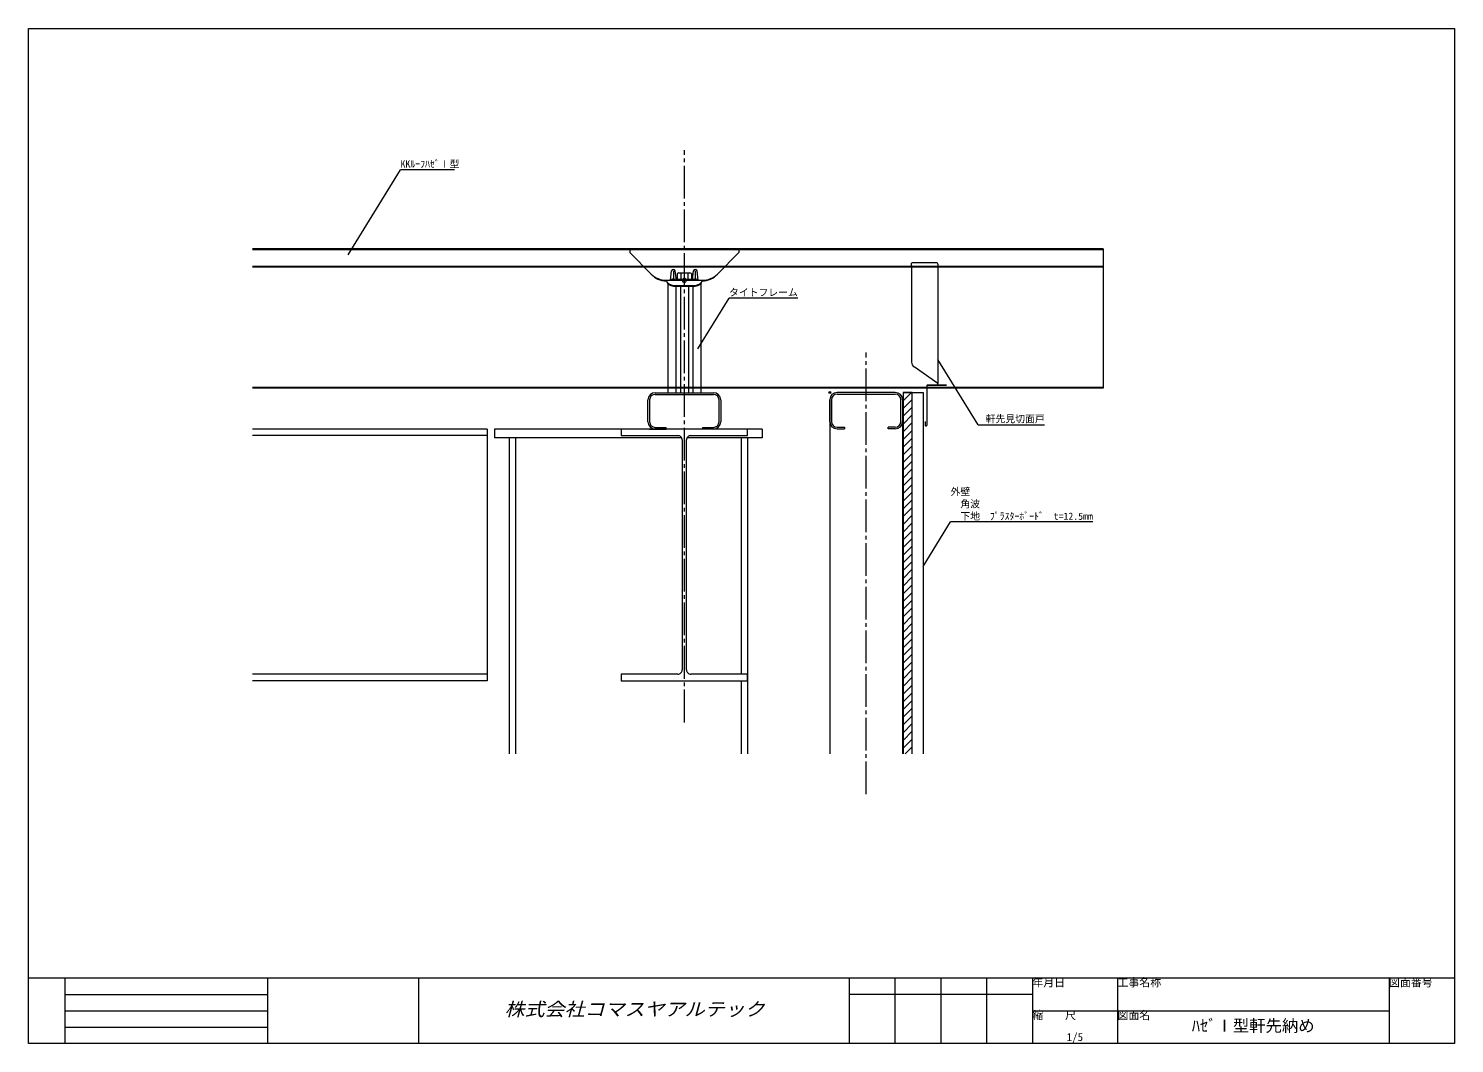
# Model space of a CAD drawing. Units: millimetres at full size, sheet at 1:5; details may follow other scales. Extents: x -3142 to 7368, y -2477 to 957.
# Drawn here: x 3249 to 5209, y -837 to 558 of the extents above; entities that cross this region are included whole.
import ezdxf
from ezdxf.enums import TextEntityAlignment as Align

# ---------------------------------------------------------------- set-up
doc = ezdxf.new("R2010")
doc.units = ezdxf.units.MM
doc.header["$LTSCALE"] = 5
doc.header["$PDMODE"] = 32
doc.header["$PDSIZE"] = 2.5
doc.linetypes.add('CHAIN2', pattern=[12, 9, -1, 1, -1])
doc.layers.add('0-0_0', color=7, linetype='Continuous', lineweight=18)
doc.layers.add('0-4_LAYER004', color=7, linetype='Continuous', lineweight=18)
doc.styles.add('HG丸ｺﾞｼｯｸM-PRO', font='')
doc.styles.add('ＭＳ ゴシック', font='')
doc.styles.get('HG丸ｺﾞｼｯｸM-PRO').set_extended_font_data('HG丸ｺﾞｼｯｸM-PRO')
doc.styles.get('ＭＳ ゴシック').set_extended_font_data('MS Gothic')

# ---------------------------------------------------------------- blocks, each defined once
blk = doc.blocks.new('GROUP_2(2)')
at = {"layer": '0-4_LAYER004'}
blk.add_lwpolyline([(-200.571, 7.649), (-200.571, -1.351), (-122.57, -1.351)], dxfattribs=at)
blk = doc.blocks.new('GROUP_3(2)')
at = {"layer": '0-4_LAYER004'}
blk.add_lwpolyline([(-122.57, -329.351), (-200.571, -329.351), (-200.571, -338.351), (-26.57, -338.351), (-26.57, -329.351), (-104.57, -329.351)], dxfattribs=at)
blk = doc.blocks.new('GROUP_4(2)')
at = {"layer": '0-4_LAYER004'}
blk.add_lwpolyline([(-104.57, -1.351), (-26.57, -1.351), (-26.57, 7.649), (-200.571, 7.649)], dxfattribs=at)
blk = doc.blocks.new('GROUP_7(2)')
at = {"layer": '0-4_LAYER004'}
blk.add_lwpolyline([(-161.57, 7.649), (-138.57, 7.649), (-138.57, 9.949)], dxfattribs=at)

msp = doc.modelspace()

# ---------------------------------------------------------------- linework, layer by layer
at = {"layer": '0-0_0'}
for p, q in [((5208.823, 558.15), (5208.823, -836.85)), ((4725.728, 255.149), (3556.78, 255.149)), ((4725.728, 255.149), (4725.728, 63.736)), ((4725.728, 254.149), (3556.78, 254.149)), ((4725.728, 231.149), (3556.78, 231.149)), ((4725.728, 230.149), (3556.78, 230.149)), ((4725.728, 64.736), (3556.78, 64.736)), ((4725.728, 63.736), (3556.78, 63.736)), ((4100.253, 17.649), (4100.253, 47.649)), ((4102.553, 47.649), (4102.553, 17.649)), ((4110.253, 57.649), (4190.253, 57.649)), ((4110.253, 55.349), (4190.253, 55.349)), ((4197.953, 17.649), (4197.953, 47.649)), ((4200.253, 47.649), (4200.253, 17.649)), ((4350.253, 47.886), (4350.253, -438.803)), ((4350.253, 17.886), (4350.253, 47.886)), ((4352.553, 47.886), (4352.553, 17.886)), ((4440.253, 57.886), (4360.253, 57.886)), ((4360.253, 55.586), (4440.253, 55.586)), ((4447.953, 17.886), (4447.953, 47.886)), ((4450.253, 47.886), (4450.253, -438.803)), ((3879.253, 7.649), (3556.78, 7.649)), ((3879.253, 7.649), (3879.253, -338.351)), ((3889.253, 7.649), (3889.253, -4.351)), ((4146.449, 7.649), (3889.253, 7.649)), ((4110.253, 9.949), (4125.253, 9.949)), ((4257.253, 7.649), (4110.253, 7.649)), ((4175.253, 9.949), (4190.253, 9.949)), ((4175.253, 9.949), (4175.253, 7.649)), ((4257.253, 7.649), (4257.253, -4.351)), ((4360.253, 10.186), (4370.253, 10.186)), ((4360.253, 7.886), (4370.253, 7.886)), ((4370.253, 10.186), (4370.253, 7.886)), ((4430.253, 7.886), (4430.253, 10.186)), ((4440.253, 10.186), (4430.253, 10.186)), ((4440.253, 7.886), (4430.253, 7.886)), ((3879.253, -1.351), (3556.78, -1.351)), ((4146.449, -4.351), (3889.253, -4.351)), ((3909.253, -4.351), (3909.253, -438.803)), ((3918.253, -4.351), (3918.253, -438.803)), ((4147.253, -7.351), (4147.253, -323.353)), ((4153.253, -323.353), (4153.253, -7.351)), ((4257.253, -4.351), (4154.057, -4.351)), ((4228.253, -4.351), (4228.253, -329.351)), ((4237.253, -4.351), (4237.253, -438.803)), ((3879.253, -329.351), (3556.78, -329.351)), ((3879.253, -338.351), (3556.78, -338.351)), ((4228.253, -338.351), (4228.253, -438.803)), ((3248.823, -746.85), (5208.823, -746.85)), ((3298.823, -746.85), (3298.823, -836.85)), ((3577.168, -746.85), (3577.168, -836.85)), ((3784.73, -746.85), (3784.73, -836.85)), ((4376.605, -746.85), (4376.605, -836.85)), ((4439.605, -746.85), (4439.605, -836.85)), ((4502.605, -746.85), (4502.605, -836.85)), ((4565.605, -746.85), (4565.605, -836.85)), ((4628.605, -746.85), (4628.605, -836.85)), ((4745.603, -746.85), (4745.603, -836.85)), ((5118.823, -746.85), (5118.823, -836.85)), ((3298.823, -769.35), (3577.168, -769.35)), ((4628.605, -769.35), (4376.605, -769.35)), ((3298.823, -791.85), (3577.168, -791.85)), ((4628.605, -791.85), (5118.823, -791.85)), ((3298.823, -814.35), (3577.168, -814.35)), ((5208.823, -836.85), (3248.823, -836.85))]:
    msp.add_line(p, q, dxfattribs=at)
at = {"layer": '0-0_0', "color": 4, "linetype": 'CHAIN2'}
for p, q in [((4150.253, -395.528), (4150.253, 391.059)), ((4400.253, -494.174), (4400.253, 112.706))]:
    msp.add_line(p, q, dxfattribs=at)
at = {"layer": '0-0_0', "color": 4}
for p, q in [((3688.376, 247.149), (3760.102, 364.016)), ((3834.352, 364.016), (3760.102, 364.016)), ((4169.027, 117.973), (4211.715, 187.527)), ((4306.215, 187.527), (4211.715, 187.527)), ((4553.898, 13.25), (4498.688, 103.208)), ((4451.039, 57.886), (4451.039, -438.803)), ((4451.039, 56.973), (4451.952, 57.886)), ((4451.039, 46.367), (4462.558, 57.886)), ((4451.039, 35.76), (4463.539, 48.26)), ((4463.539, -438.803), (4463.539, 57.886)), ((4451.039, 25.153), (4463.539, 37.653)), ((4451.039, 14.547), (4463.539, 27.047)), ((4451.039, 3.94), (4463.539, 16.44)), ((4451.039, -6.667), (4463.539, 5.833)), ((4553.898, 13.25), (4645.528, 13.25)), ((4451.039, -17.273), (4463.539, -4.773)), ((4451.039, -27.88), (4463.539, -15.38)), ((4451.039, -38.486), (4463.539, -25.986)), ((4451.039, -49.093), (4463.539, -36.593)), ((4451.039, -59.7), (4463.539, -47.2)), ((4451.039, -70.306), (4463.539, -57.806)), ((4451.039, -80.913), (4463.539, -68.413)), ((4451.039, -91.519), (4463.539, -79.019)), ((4451.039, -102.126), (4463.539, -89.626)), ((4451.039, -112.733), (4463.539, -100.233)), ((4451.039, -123.339), (4463.539, -110.839)), ((4451.039, -133.946), (4463.539, -121.446)), ((4451.039, -144.552), (4463.539, -132.052)), ((4478.539, -181.451), (4516.194, -120.096)), ((4711.944, -120.096), (4516.194, -120.096)), ((4451.039, -155.159), (4463.539, -142.659)), ((4451.039, -165.766), (4463.539, -153.266)), ((4451.039, -176.372), (4463.539, -163.872)), ((4451.039, -186.979), (4463.539, -174.479)), ((4451.039, -197.585), (4463.539, -185.085)), ((4451.039, -208.192), (4463.539, -195.692)), ((4451.039, -218.799), (4463.539, -206.299)), ((4451.039, -229.405), (4463.539, -216.905)), ((4451.039, -240.012), (4463.539, -227.512)), ((4451.039, -250.618), (4463.539, -238.118)), ((4451.039, -261.225), (4463.539, -248.725)), ((4451.039, -271.832), (4463.539, -259.332)), ((4451.039, -282.438), (4463.539, -269.938)), ((4451.039, -293.045), (4463.539, -280.545)), ((4451.039, -303.651), (4463.539, -291.151)), ((4451.039, -314.258), (4463.539, -301.758)), ((4451.039, -324.865), (4463.539, -312.365)), ((4451.039, -335.471), (4463.539, -322.971)), ((4451.039, -346.078), (4463.539, -333.578)), ((4451.039, -356.684), (4463.539, -344.184)), ((4451.039, -367.291), (4463.539, -354.791)), ((4451.039, -377.898), (4463.539, -365.398)), ((4451.039, -388.504), (4463.539, -376.004)), ((4451.039, -399.111), (4463.539, -386.611)), ((4451.039, -409.717), (4463.539, -397.217)), ((4451.039, -420.324), (4463.539, -407.824)), ((4451.039, -430.931), (4463.539, -418.431)), ((4453.773, -438.803), (4463.539, -429.037))]:
    msp.add_line(p, q, dxfattribs=at)
at = {"layer": '0-0_0', "color": 5}
for p, q in [((4075.253, 255.149), (4225.253, 255.149)), ((4225.253, 255.149), (4225.253, 250.149)), ((4225.253, 250.149), (4195.738, 220.634)), ((4462.688, 231.959), (4462.688, 235.648)), ((4462.688, 231.959), (4462.688, 235.648)), ((4496.688, 236.148), (4463.188, 236.148)), ((4197.753, 231.149), (4102.753, 231.149)), ((4131.253, 212.149), (4132.771, 224.943)), ((4135.253, 225.035), (4135.253, 213.559)), ((4139.253, 212.149), (4137.736, 224.943)), ((4140.438, 221.241), (4140.438, 213.741)), ((4142.892, 222.241), (4157.614, 222.241)), ((4145.346, 221.241), (4145.346, 213.741)), ((4155.161, 221.241), (4155.161, 213.741)), ((4160.068, 221.241), (4160.068, 213.741)), ((4161.253, 212.149), (4162.771, 224.943)), ((4165.253, 225.035), (4165.253, 213.559)), ((4169.253, 212.149), (4167.736, 224.943)), ((4462.688, 228.649), (4462.688, 99.521)), ((4462.688, 228.649), (4462.688, 99.521)), ((4498.688, 231.149), (4463.184, 231.459)), ((4498.688, 231.149), (4465.188, 231.149)), ((4498.688, 234.149), (4498.688, 70.149)), ((4125.253, 212.149), (4175.253, 212.149)), ((4127.753, 207.412), (4127.753, 57.649)), ((4133.017, 213.031), (4131.253, 212.149)), ((4135.253, 205.149), (4165.253, 205.149)), ((4135.253, 204.149), (4165.253, 204.149)), ((4137.489, 213.031), (4139.253, 212.149)), ((4138.753, 204.149), (4138.753, 57.649)), ((4139.253, 213.241), (4161.253, 213.241)), ((4139.253, 213.241), (4139.253, 212.241)), ((4139.253, 212.241), (4161.253, 212.241)), ((4140.438, 213.741), (4160.068, 213.741)), ((4144.753, 204.149), (4144.753, 57.649)), ((4147.253, 211.884), (4150.253, 211.884)), ((4153.253, 211.884), (4150.253, 211.884)), ((4155.753, 204.149), (4155.753, 57.649)), ((4161.253, 213.241), (4161.253, 212.241)), ((4163.017, 213.031), (4161.253, 212.149)), ((4161.753, 204.149), (4161.753, 57.649)), ((4167.489, 213.031), (4169.253, 212.149)), ((4172.753, 207.412), (4172.753, 57.649)), ((4498.688, 70.149), (4466.1, 92.968)), ((4483.688, 67.149), (4483.688, 13.048)), ((4510.688, 68.149), (4484.688, 68.149)), ((4510.688, 67.649), (4484.688, 67.649)), ((4127.753, 57.649), (4172.753, 57.649)), ((4481.288, 17.848), (4481.288, 13.048))]:
    msp.add_line(p, q, dxfattribs=at)
at = {"layer": '0-0_0', "color": 2}
msp.add_line((4478.539, 57.886), (4478.539, -438.803), dxfattribs=at)
at = {"layer": '0-0_0'}
msp.add_lwpolyline([(3248.823, -836.85), (3248.823, 558.15), (5208.823, 558.15)], dxfattribs=at)
at = {"layer": '0-0_0', "color": 5}
msp.add_lwpolyline([(4075.253, 255.149), (4075.253, 250.149), (4104.768, 220.634)], dxfattribs=at)
at = {"layer": '0-0_0', "color": 4}
msp.add_lwpolyline([(4451.039, 57.886), (4463.539, 57.886), (4451.039, 57.886)], dxfattribs=at)
at = {"layer": '0-0_0', "color": 2}
msp.add_lwpolyline([(4463.539, -438.803), (4463.539, 57.886), (4478.539, 57.886)], dxfattribs=at)
at = {"layer": '0-0_0', "color": 5}
for centre, radius, start, end in [((4463.188, 235.648), 0.5, 89.99996, 180.00004), ((4496.688, 234.149), 2, 0.00569, 90.00577), ((4125.253, 241.119), 28.971, 225, 270), ((4125.253, 238.012), 26.864, 220.30898, 270), ((4135.253, 224.649), 2.5, 6.76359, 173.23641), ((4142.892, 218.73), 3.51, 45.65414, 134.34586), ((4150.253, 209.699), 12.542, 66.96497, 113.03503), ((4157.614, 218.73), 3.51, 45.65414, 134.34586), ((4165.253, 224.649), 2.5, 6.76358, 173.23641), ((4175.253, 238.012), 26.864, 269.40619, 319.69102), ((4175.253, 241.119), 28.971, 270, 315), ((4463.188, 231.959), 0.5, 180.01989, 269.51991), ((4465.188, 228.649), 2.5, 89.99996, 180.00004), ((4135.253, 215.792), 10.643, 200.01596, 270), ((4135.253, 214.399), 10.25, 192.68038, 270), ((4135.253, 208.559), 5, 63.43495, 116.56505), ((4150.253, 211.613), 3.012, 5.17376, 174.82624), ((4150.253, 212.156), 3.012, 185.17376, 354.82624), ((4150.253, 210.393), 3.012, 17.02064, 162.97935), ((4165.253, 208.559), 5, 63.43495, 116.56505), ((4165.253, 215.792), 10.643, 270, 339.98404), ((4165.253, 214.399), 10.25, 270, 347.31962), ((4470.688, 99.521), 8, 180.00431, 235.00422), ((4484.688, 67.149), 1, 89.99996, 180.00004), ((4496.688, 70.149), 2, 269.99996, 360), ((4482.488, 13.048), 1.2, 179.99996, 270.00004), ((4482.488, 13.048), 1.2, 269.99996, 360)]:
    msp.add_arc(centre, radius, start, end, dxfattribs=at)
at = {"layer": '0-0_0'}
for centre, radius, start, end in [((4110.253, 47.649), 10, 90, 180), ((4104.553, 53.349), 2, 89.99996, 180.00004), ((4110.253, 47.649), 7.7, 90, 180), ((4190.253, 47.649), 10, 0, 90), ((4190.253, 47.649), 7.7, 0, 90), ((4195.953, 53.349), 2, 359.99996, 90.00004), ((4360.253, 47.886), 10, 90, 180), ((4360.253, 47.886), 7.7, 90, 180), ((4440.253, 47.886), 10, 0, 90), ((4440.253, 47.886), 7.7, 0, 90), ((4110.253, 17.649), 10, 180, 270), ((4110.253, 17.649), 7.7, 180, 270), ((4190.253, 17.649), 7.7, 270, 0), ((4190.253, 17.649), 10, 270, 0), ((4360.253, 17.886), 10, 180, 270), ((4360.253, 17.886), 7.7, 180, 270), ((4440.253, 17.886), 10, 270, 0), ((4440.253, 17.886), 7.7, 270, 0), ((4141.253, -7.351), 6, 359.99996, 90.00004), ((4159.253, -7.351), 6, 89.99996, 180.00004), ((4141.254, -323.352), 5.999, 269.99041, 359.99049), ((4159.252, -323.352), 5.999, 180.00951, 270.00959)]:
    msp.add_arc(centre, radius, start, end, dxfattribs=at)
msp.add_point((4350.253, 57.886), dxfattribs=at)

# ---------------------------------------------------------------- block references
for name in ['GROUP_2(2)', 'GROUP_4(2)', 'GROUP_7(2)', 'GROUP_3(2)']:
    msp.add_blockref(name, (4263.823, 0), dxfattribs=at)

# ---------------------------------------------------------------- texts
at = {"layer": '0-0_0', "style": 'ＭＳ ゴシック'}
for s, height, p in [('㏍ﾙｰﾌﾊｾﾞⅠ型', 9.897, (3760.102, 364.016)), ('タイトフレーム', 9.897, (4211.715, 187.527)), ('軒先見切面戸', 9.897, (4564.528, 13.75)), ('外壁', 9.897, (4516.194, -86.276)), ('\u3000角波', 9.897, (4516.194, -103.186)), ('\u3000下地\u3000ﾌﾟﾗｽﾀｰﾎﾞｰﾄﾞ\u3000t=12.5mm', 9.897, (4516.194, -120.096)), ('年月日', 11, (4628.605, -761.85)), ('工事名称', 11, (4745.603, -761.85)), ('図面番号', 11, (5118.823, -761.85)), ('縮\u3000\u3000尺', 11, (4628.605, -806.85)), ('図面名', 11, (4745.603, -806.85)), ('ﾊｾﾞⅠ型軒先納め', 16.5, (4847.838, -825.6)), ('1/5', 11, (4675.854, -836.85))]:
    msp.add_text(s, height=height, dxfattribs=at).set_placement(p, align=Align.BOTTOM_LEFT)
at = {"layer": '0-0_0', "color": 3, "style": 'HG丸ｺﾞｼｯｸM-PRO', "oblique": 15, "width": 1.1}
msp.add_text('株式会社コマスヤアルテック', height=18.33, dxfattribs=at).set_placement((3903.167, -804.35), align=Align.BOTTOM_LEFT)

doc.saveas('drawing.dxf')
